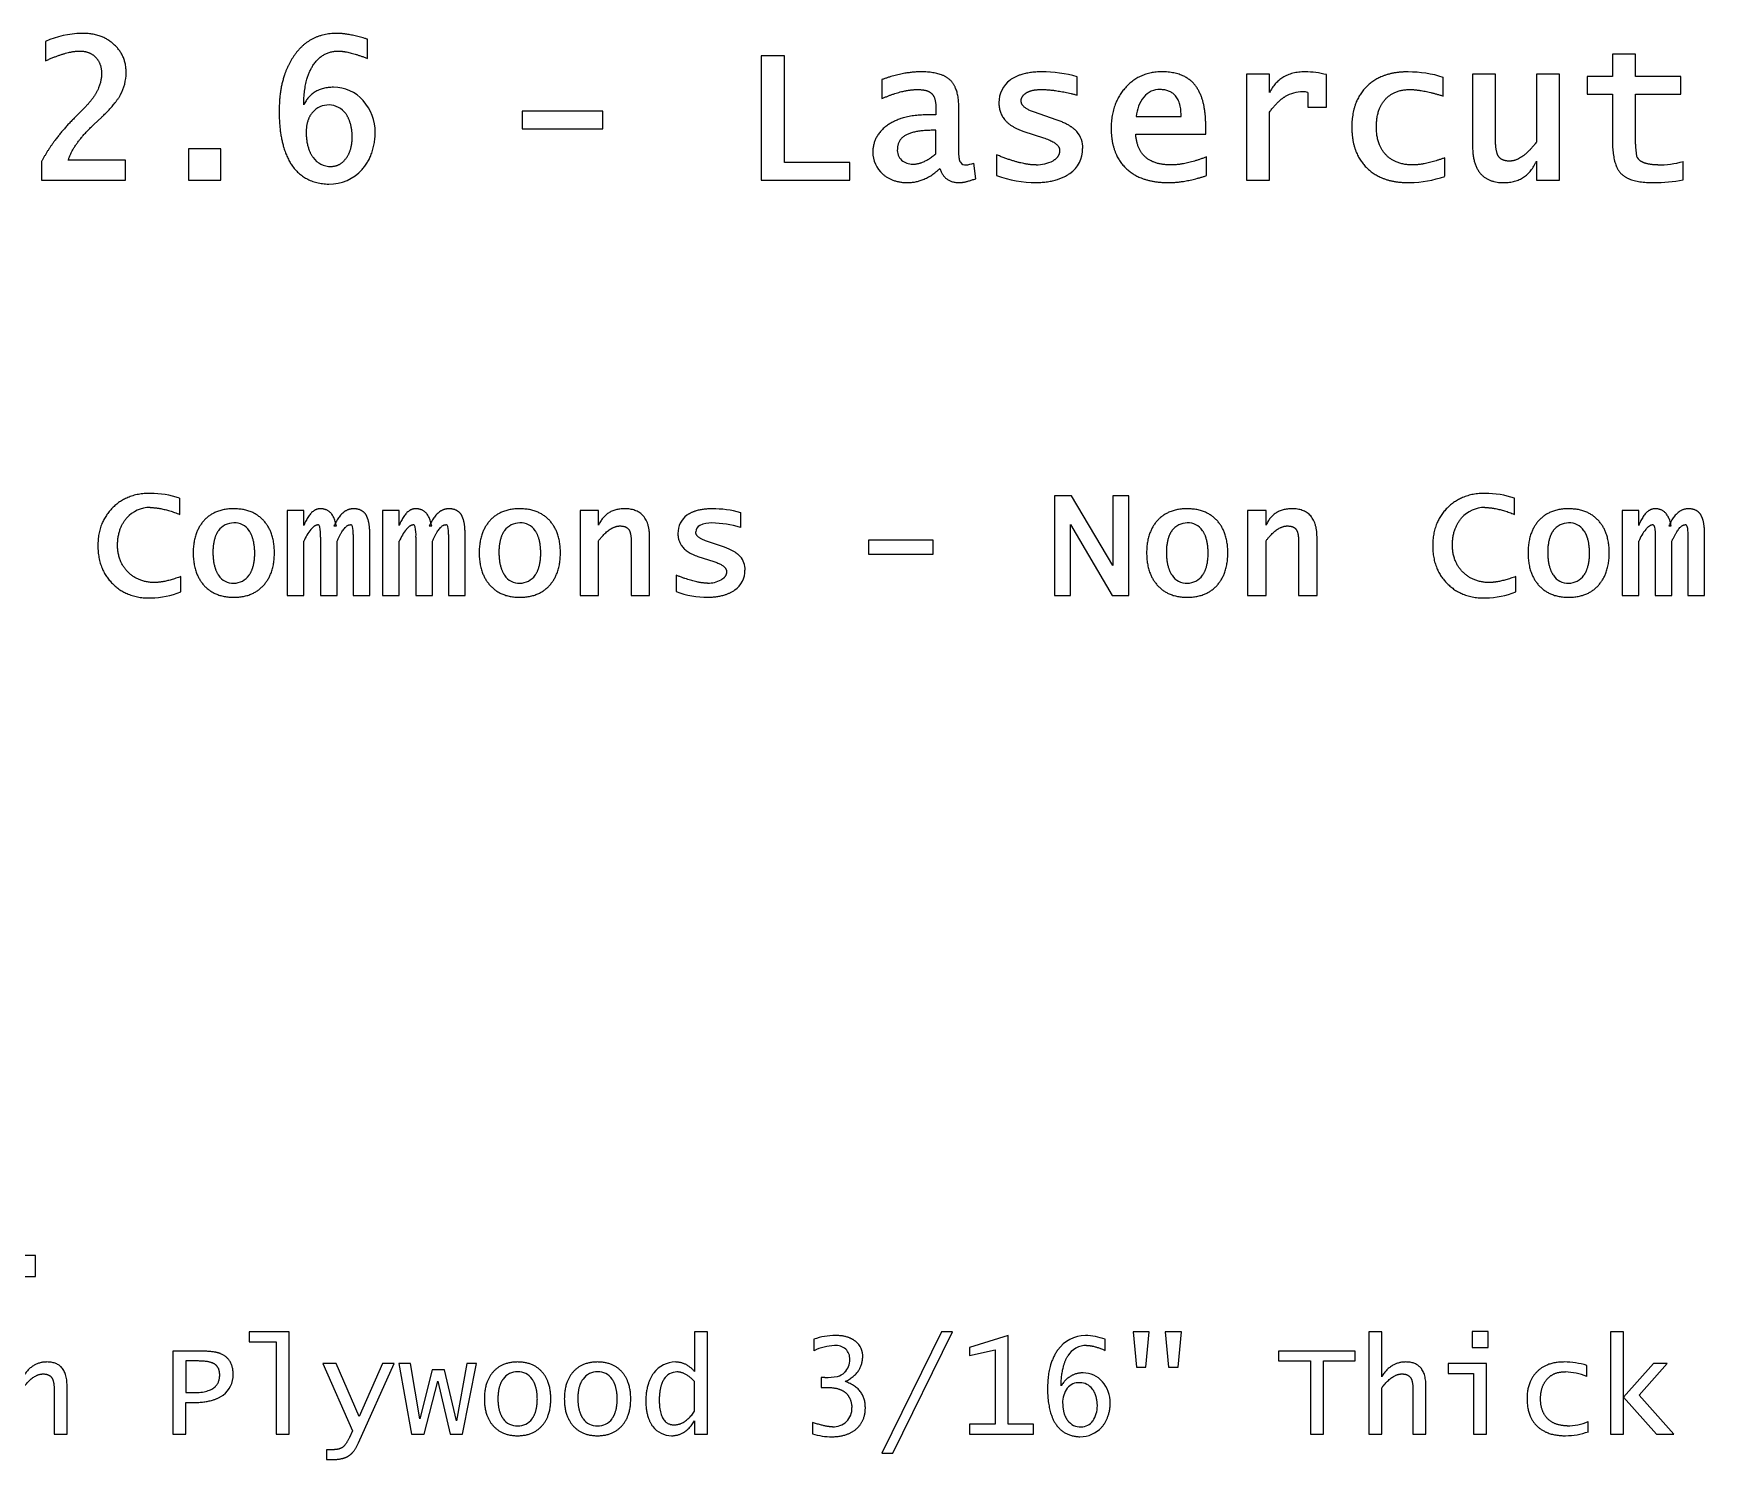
# Model space of a CAD drawing. Extents: x 49 to 1952, y 75 to 1350.
# Drawn here: x 1416.8 to 1618, y 1143.9 to 1315.7 of the extents above; entities that cross this region are included whole.
import ezdxf

# ---------------------------------------------------------------- set-up
doc = ezdxf.new("R2010")
doc.units = 0
doc.header["$MEASUREMENT"] = 0
doc.layers.add('INSTRUCTIONS', color=98, linetype='Continuous')

msp = doc.modelspace()

# ---------------------------------------------------------------- linework, layer by layer
at = {"layer": 'INSTRUCTIONS'}
for p, q in [((1418.2, 1314.72), (1418.2, 1312.38)), ((1457, 1312.68), (1457, 1314.98)), ((1507.19, 1313), (1504.41, 1313)), ((1504.41, 1313), (1504.41, 1298)), ((1507.19, 1300.13), (1507.19, 1313)), ((1609.69, 1313.19), (1606.91, 1313.19)), ((1606.91, 1313.19), (1606.91, 1310.5)), ((1609.69, 1310.5), (1609.69, 1313.19)), ((1518.94, 1310.13), (1518.94, 1307.84)), ((1542.46, 1308.26), (1542.46, 1310.47)), ((1565.61, 1310.78), (1562.83, 1310.78)), ((1562.83, 1310.78), (1562.83, 1298)), ((1565.61, 1308.56), (1565.61, 1310.78)), ((1572.46, 1306.8), (1572.46, 1310.72)), ((1586.54, 1308.14), (1586.54, 1310.4)), ((1592.83, 1310.78), (1590.06, 1310.78)), ((1590.06, 1310.78), (1590.06, 1302.17)), ((1592.83, 1302.79), (1592.83, 1310.78)), ((1600.52, 1310.78), (1597.74, 1310.78)), ((1597.74, 1310.78), (1597.74, 1302.59)), ((1600.52, 1298), (1600.52, 1310.78)), ((1606.91, 1310.5), (1603.85, 1310.5)), ((1603.85, 1310.5), (1603.85, 1308.37)), ((1615.15, 1310.5), (1609.69, 1310.5)), ((1615.15, 1308.37), (1615.15, 1310.5)), ((1570.24, 1308.59), (1570.24, 1306.8)), ((1603.85, 1308.37), (1606.91, 1308.37)), ((1606.91, 1308.37), (1606.91, 1302.7)), ((1609.69, 1302.33), (1609.69, 1308.37)), ((1609.69, 1308.37), (1615.15, 1308.37)), ((1422.95, 1306.78), (1421.95, 1305.77)), ((1485.33, 1306.33), (1475.61, 1306.33)), ((1475.61, 1306.33), (1475.61, 1304.2)), ((1485.33, 1304.2), (1485.33, 1306.33)), ((1525.43, 1306.75), (1525.43, 1305.87)), ((1528.2, 1301.58), (1528.2, 1306.74)), ((1540.02, 1305.25), (1537.19, 1306.23)), ((1565.61, 1298), (1565.61, 1306.21)), ((1570.24, 1306.8), (1572.46, 1306.8)), ((1424.04, 1304.72), (1424.99, 1305.61)), ((1475.61, 1304.2), (1485.33, 1304.2)), ((1525.43, 1305.87), (1524.32, 1305.87)), ((1549.57, 1305.69), (1554.96, 1305.69)), ((1554.96, 1305.69), (1554.96, 1305.82)), ((1557.93, 1303.56), (1557.93, 1304.55)), ((1525.43, 1304.02), (1525.04, 1304.02)), ((1525.43, 1301.2), (1525.43, 1304.02)), ((1536.01, 1303.89), (1538.4, 1303.11)), ((1549.5, 1303.56), (1557.93, 1303.56)), ((1417.74, 1300.25), (1417.74, 1298)), ((1427.83, 1300.41), (1420.96, 1300.41)), ((1427.83, 1298), (1427.83, 1300.41)), ((1439.31, 1301.8), (1435.43, 1301.8)), ((1435.43, 1301.8), (1435.43, 1298)), ((1439.31, 1298), (1439.31, 1301.8)), ((1515.06, 1300.13), (1507.19, 1300.13)), ((1515.06, 1298), (1515.06, 1300.13)), ((1530.24, 1298.19), (1530, 1300.06)), ((1532.74, 1301.07), (1532.74, 1298.57)), ((1558.02, 1298.56), (1558.02, 1300.81)), ((1586.72, 1298.48), (1586.72, 1300.7)), ((1597.74, 1300.32), (1597.74, 1298)), ((1615.43, 1298.05), (1615.43, 1300.26)), ((1417.74, 1298), (1427.83, 1298)), ((1435.43, 1298), (1439.31, 1298)), ((1504.41, 1298), (1515.06, 1298)), ((1562.83, 1298), (1565.61, 1298)), ((1597.74, 1298), (1600.52, 1298)), ((1541.78, 1260), (1539.7, 1260)), ((1539.7, 1260), (1539.7, 1248)), ((1546.74, 1251.62), (1541.78, 1260)), ((1548.67, 1260), (1546.74, 1260)), ((1546.74, 1260), (1546.74, 1251.62)), ((1548.67, 1248), (1548.67, 1260)), ((1434.37, 1257.77), (1434.37, 1259.72)), ((1449.33, 1258.22), (1447.33, 1258.22)), ((1447.33, 1258.22), (1447.33, 1248)), ((1449.33, 1256.44), (1449.33, 1258.22)), ((1460.81, 1258.22), (1458.81, 1258.22)), ((1458.81, 1258.22), (1458.81, 1248)), ((1460.81, 1256.44), (1460.81, 1258.22)), ((1484.81, 1258.22), (1482.59, 1258.22)), ((1482.59, 1258.22), (1482.59, 1248)), ((1484.81, 1256.45), (1484.81, 1258.22)), ((1501.93, 1256.2), (1501.93, 1257.98)), ((1565.19, 1258.22), (1562.96, 1258.22)), ((1562.96, 1258.22), (1562.96, 1248)), ((1565.19, 1256.45), (1565.19, 1258.22)), ((1595.11, 1257.77), (1595.11, 1259.72)), ((1610.07, 1258.22), (1608.07, 1258.22)), ((1608.07, 1258.22), (1608.07, 1248)), ((1610.07, 1256.44), (1610.07, 1258.22)), ((1452.95, 1256.37), (1453.24, 1256.37)), ((1464.43, 1256.37), (1464.72, 1256.37)), ((1541.63, 1248), (1541.63, 1256.53)), ((1541.63, 1256.53), (1546.65, 1248)), ((1613.69, 1256.37), (1613.98, 1256.37)), ((1449.33, 1248), (1449.33, 1254.53)), ((1451.33, 1255.04), (1451.33, 1248)), ((1453.33, 1248), (1453.33, 1254.53)), ((1455.26, 1255.35), (1455.26, 1248)), ((1457.26, 1248), (1457.26, 1255.44)), ((1460.81, 1248), (1460.81, 1254.53)), ((1462.81, 1255.04), (1462.81, 1248)), ((1464.81, 1248), (1464.81, 1254.53)), ((1466.74, 1255.35), (1466.74, 1248)), ((1468.74, 1248), (1468.74, 1255.44)), ((1484.81, 1248), (1484.81, 1254.59)), ((1488.74, 1254.47), (1488.74, 1248)), ((1490.96, 1248), (1490.96, 1254.97)), ((1499.97, 1253.8), (1497.7, 1254.59)), ((1525.11, 1254.67), (1517.33, 1254.67)), ((1517.33, 1254.67), (1517.33, 1252.96)), ((1525.11, 1252.96), (1525.11, 1254.67)), ((1565.19, 1248), (1565.19, 1254.59)), ((1569.11, 1254.47), (1569.11, 1248)), ((1571.33, 1248), (1571.33, 1254.97)), ((1610.07, 1248), (1610.07, 1254.53)), ((1612.07, 1255.04), (1612.07, 1248)), ((1614.07, 1248), (1614.07, 1254.53)), ((1616, 1255.35), (1616, 1248)), ((1618, 1248), (1618, 1255.44)), ((1496.76, 1252.71), (1498.68, 1252.09)), ((1517.33, 1252.96), (1525.11, 1252.96)), ((1434.52, 1248.42), (1434.52, 1250.28)), ((1494.15, 1250.45), (1494.15, 1248.46)), ((1595.26, 1248.42), (1595.26, 1250.28)), ((1447.33, 1248), (1449.33, 1248)), ((1451.33, 1248), (1453.33, 1248)), ((1455.26, 1248), (1457.26, 1248)), ((1458.81, 1248), (1460.81, 1248)), ((1462.81, 1248), (1464.81, 1248)), ((1466.74, 1248), (1468.74, 1248)), ((1482.59, 1248), (1484.81, 1248)), ((1488.74, 1248), (1490.96, 1248)), ((1539.7, 1248), (1541.63, 1248)), ((1546.65, 1248), (1548.67, 1248)), ((1562.96, 1248), (1565.19, 1248)), ((1569.11, 1248), (1571.33, 1248)), ((1608.07, 1248), (1610.07, 1248)), ((1612.07, 1248), (1614.07, 1248)), ((1616, 1248), (1618, 1248)), ((1417.01, 1168.53), (1414.42, 1168.53)), ((1417.01, 1166), (1417.01, 1168.53)), ((1414.42, 1166), (1417.01, 1166)), ((1447.56, 1159.31), (1442.75, 1159.31)), ((1442.75, 1159.31), (1442.75, 1158.12)), ((1447.56, 1147), (1447.56, 1159.31)), ((1497.94, 1159.31), (1496.38, 1159.31)), ((1496.38, 1159.31), (1496.38, 1154.53)), ((1497.94, 1147), (1497.94, 1159.31)), ((1526.12, 1159.31), (1518.94, 1144.69)), ((1520.25, 1144.69), (1527.44, 1159.31)), ((1527.44, 1159.31), (1526.12, 1159.31)), ((1551.12, 1159.31), (1549.19, 1159.31)), ((1549.19, 1159.31), (1549.58, 1155.06)), ((1550.73, 1155.06), (1551.12, 1159.31)), ((1555, 1159.31), (1553.06, 1159.31)), ((1553.06, 1159.31), (1553.45, 1155.06)), ((1554.61, 1155.06), (1555, 1159.31)), ((1579.12, 1159.31), (1577.56, 1159.31)), ((1577.56, 1159.31), (1577.56, 1147)), ((1579.12, 1155.49), (1579.12, 1159.31)), ((1591.94, 1159.38), (1590, 1159.38)), ((1590, 1159.38), (1590, 1157.44)), ((1591.94, 1157.44), (1591.94, 1159.38)), ((1608.25, 1159.31), (1606.69, 1159.31)), ((1606.69, 1159.31), (1606.69, 1147)), ((1608.25, 1151.45), (1608.25, 1159.31)), ((1442.75, 1158.12), (1446, 1158.12)), ((1446, 1158.12), (1446, 1147)), ((1510.75, 1158.42), (1510.75, 1157.05)), ((1534.12, 1158.88), (1529.5, 1157.43)), ((1529.5, 1157.43), (1529.5, 1156.48)), ((1529.5, 1156.48), (1532.56, 1157.17)), ((1532.56, 1157.17), (1532.56, 1148.19)), ((1534.12, 1148.19), (1534.12, 1158.88)), ((1545.81, 1157.09), (1545.81, 1158.43)), ((1590, 1157.44), (1591.94, 1157.44)), ((1436.82, 1157), (1433.56, 1157)), ((1433.56, 1157), (1433.56, 1147)), ((1436.65, 1155.81), (1435.12, 1155.81)), ((1435.12, 1155.81), (1435.12, 1152)), ((1453.2, 1155.5), (1451.62, 1155.5)), ((1451.62, 1155.5), (1455.19, 1147.4)), ((1456, 1149.14), (1453.2, 1155.5)), ((1455.91, 1145.94), (1460.19, 1155.5)), ((1458.8, 1155.5), (1456, 1149.14)), ((1460.19, 1155.5), (1458.8, 1155.5)), ((1462.16, 1155.5), (1460.75, 1155.5)), ((1460.75, 1155.5), (1462.29, 1147)), ((1463.28, 1148.85), (1462.16, 1155.5)), ((1468.95, 1155.5), (1467.71, 1148.62)), ((1468.44, 1147), (1470.12, 1155.5)), ((1470.12, 1155.5), (1468.95, 1155.5)), ((1575.94, 1157), (1566.69, 1157)), ((1566.69, 1157), (1566.69, 1155.81)), ((1566.69, 1155.81), (1570.56, 1155.81)), ((1570.56, 1155.81), (1570.56, 1147)), ((1572.12, 1147), (1572.12, 1155.81)), ((1572.12, 1155.81), (1575.94, 1155.81)), ((1575.94, 1155.81), (1575.94, 1157)), ((1579.12, 1153.91), (1579.12, 1155.49)), ((1591.75, 1155.5), (1587.12, 1155.5)), ((1587.12, 1155.5), (1587.12, 1154.31)), ((1591.75, 1147), (1591.75, 1155.5)), ((1603.81, 1153.96), (1603.81, 1155.27)), ((1611.83, 1155.5), (1608.25, 1151.45)), ((1610.11, 1151.69), (1613.5, 1155.5)), ((1613.5, 1155.5), (1611.83, 1155.5)), ((1464.79, 1154.75), (1463.29, 1148.85)), ((1463.81, 1147), (1465.44, 1153.38)), ((1466.27, 1154.75), (1464.79, 1154.75)), ((1465.44, 1153.38), (1465.46, 1153.38)), ((1465.46, 1153.38), (1466.94, 1147)), ((1467.69, 1148.62), (1466.27, 1154.75)), ((1496.38, 1149.75), (1496.38, 1153.35)), ((1512.07, 1153.81), (1511.62, 1153.81)), ((1511.62, 1153.81), (1511.62, 1152.62)), ((1549.58, 1155.06), (1550.73, 1155.06)), ((1553.45, 1155.06), (1554.61, 1155.06)), ((1587.12, 1154.31), (1590.19, 1154.31)), ((1590.19, 1154.31), (1590.19, 1147)), ((1419.25, 1152.41), (1419.25, 1147)), ((1420.81, 1147), (1420.81, 1152.82)), ((1435.12, 1152), (1436.08, 1152)), ((1511.62, 1152.62), (1512.38, 1152.62)), ((1579.12, 1147), (1579.12, 1152.56)), ((1582.88, 1152.41), (1582.88, 1147)), ((1584.44, 1147), (1584.44, 1152.82)), ((1608.25, 1147), (1608.25, 1151.45)), ((1608.25, 1151.45), (1612.21, 1147)), ((1614.31, 1147), (1610.11, 1151.69)), ((1435.12, 1147), (1435.12, 1150.81)), ((1435.12, 1150.81), (1436.24, 1150.81)), ((1455.19, 1147.4), (1454.81, 1146.6)), ((1463.29, 1148.85), (1463.28, 1148.85)), ((1467.71, 1148.62), (1467.69, 1148.62)), ((1496.38, 1148.59), (1496.38, 1147)), ((1510.56, 1148.42), (1510.56, 1147.04)), ((1532.56, 1148.19), (1529.5, 1148.19)), ((1529.5, 1148.19), (1529.5, 1147)), ((1537.19, 1148.19), (1534.12, 1148.19)), ((1537.19, 1147), (1537.19, 1148.19)), ((1604, 1147.29), (1604, 1148.52)), ((1419.25, 1147), (1420.81, 1147)), ((1433.56, 1147), (1435.12, 1147)), ((1446, 1147), (1447.56, 1147)), ((1452.69, 1145.12), (1452.06, 1145.12)), ((1452.06, 1145.12), (1452.06, 1143.94)), ((1462.29, 1147), (1463.81, 1147)), ((1466.94, 1147), (1468.44, 1147)), ((1496.38, 1147), (1497.94, 1147)), ((1529.5, 1147), (1537.19, 1147)), ((1570.56, 1147), (1572.12, 1147)), ((1577.56, 1147), (1579.12, 1147)), ((1582.88, 1147), (1584.44, 1147)), ((1590.19, 1147), (1591.75, 1147)), ((1606.69, 1147), (1608.25, 1147)), ((1612.21, 1147), (1614.31, 1147)), ((1452.06, 1143.94), (1452.72, 1143.94)), ((1518.94, 1144.69), (1520.25, 1144.69))]:
    msp.add_line(p, q, dxfattribs=at)
for centre, radius, start, end in [((1422.76, 1304.48), 11.21, 91.0511, 113.9904), ((1422.52, 1310.94), 5.4, 330.941, 0), ((1538.15, 1294.89), 16.17, 74.5263, 90), ((1569.9, 1301.21), 9.85, 74.8996, 90), ((1582.31, 1297.08), 13.97, 72.4016, 90), ((1452.9, 1304.4), 4.8, 41.7554, 90), ((1536.44, 1307.35), 3.42, 127.2726, 180), ((1552.36, 1306.51), 2.42, 87.6638, 141.1136), ((1569.68, 1304.13), 4.52, 90.8815, 118.9594), ((1569.65, 1305.87), 2.78, 77.8278, 90.8815), ((1452.28, 1304.56), 2.51, 88.192, 140.131), ((1452.26, 1304.42), 2.66, 37.4849, 87.8624), ((1451.97, 1303.71), 5.95, 0.3585, 40.8172), ((1553.71, 1305.42), 4.15, 141.1136, 176.3547), ((1540.28, 1301.97), 2.84, 356.9759, 41.9359), ((1618.14, 1302.33), 8.45, 180, 189.6099), ((1452.54, 1302.27), 2.61, 215.9923, 271.2606), ((1521.33, 1301.38), 3.49, 179.4896, 228.5543), ((1522.39, 1301.61), 1.6, 174.04, 227.5509), ((1522.64, 1302.02), 2.08, 230.0488, 270), ((1528.97, 1300.52), 0.669, 210.6224, 277.4546), ((1528.67, 1303.85), 4.02, 275.497, 289.281), ((1537.49, 1304.32), 4.47, 270, 297.3292), ((1539.61, 1301.72), 3.5, 304.2377, 1.5845), ((1610.87, 1301.27), 1.12, 198.343, 236.9446), ((1612.36, 1311.51), 11.66, 270, 285.2283), ((1452.4, 1302.84), 5.3, 269.1104, 318.0988), ((1537.54, 1311.67), 13.95, 249.8678, 270), ((1582.34, 1310.84), 13.12, 270.6724, 289.5268), ((1611.72, 1318.46), 20.74, 270.4896, 280.2891), ((1430.84, 1249.21), 11.08, 71.4414, 90), ((1591.58, 1249.21), 11.08, 71.4414, 90), ((1430.8, 1254.84), 3.76, 90, 138.304), ((1498.48, 1245.51), 12.93, 74.5263, 90), ((1591.54, 1254.84), 3.76, 90, 138.304), ((1440.86, 1254.5), 2.24, 89.3276, 144.2611), ((1440.96, 1254.59), 2.15, 34.3902, 91.8634), ((1454, 1252.69), 5.02, 139.5665, 158.5198), ((1450.94, 1256.2), 0.315, 11.349, 86.2465), ((1446.43, 1255.3), 4.91, 356.984, 11.349), ((1454.92, 1256.26), 0.263, 13.1146, 88.8273), ((1451.91, 1255.55), 3.36, 356.5896, 13.1146), ((1465.49, 1252.69), 5.02, 139.5665, 158.5198), ((1462.42, 1256.2), 0.315, 11.349, 86.2465), ((1457.92, 1255.3), 4.91, 356.984, 11.349), ((1466.4, 1256.26), 0.263, 13.1146, 88.8273), ((1463.39, 1255.55), 3.36, 356.5896, 13.1146), ((1475.31, 1254.5), 2.24, 89.3276, 144.2611), ((1475.4, 1254.59), 2.15, 34.3902, 91.8634), ((1497.11, 1255.48), 2.74, 127.2726, 180), ((1497.46, 1255.59), 0.947, 117.5041, 176.6889), ((1498.37, 1253.67), 3.07, 88.391, 115.9441), ((1498.06, 1242.69), 14.05, 74.0449, 88.391), ((1555.68, 1254.5), 2.24, 89.3276, 144.2611), ((1555.77, 1254.59), 2.15, 34.3902, 91.8634), ((1601.6, 1254.5), 2.24, 89.3276, 144.2611), ((1601.7, 1254.59), 2.15, 34.3902, 91.8634), ((1614.74, 1252.69), 5.02, 139.5665, 158.5198), ((1611.68, 1256.2), 0.315, 11.349, 86.2465), ((1607.18, 1255.3), 4.91, 356.984, 11.349), ((1615.66, 1256.26), 0.263, 13.1146, 88.8273), ((1612.65, 1255.55), 3.36, 356.5896, 13.1146), ((1500.18, 1251.18), 2.27, 356.9759, 41.9359), ((1440.83, 1251.63), 2.15, 213.9957, 271.4824), ((1440.87, 1251.76), 2.28, 270.4156, 324.2645), ((1475.28, 1251.63), 2.15, 213.9957, 271.4824), ((1475.32, 1251.76), 2.28, 270.4156, 324.2645), ((1497.94, 1253.05), 3.57, 270, 297.3292), ((1499.64, 1250.98), 2.8, 304.2377, 1.5845), ((1555.65, 1251.63), 2.15, 213.9957, 271.4824), ((1555.69, 1251.76), 2.28, 270.4156, 324.2645), ((1601.57, 1251.63), 2.15, 213.9957, 271.4824), ((1601.61, 1251.76), 2.28, 270.4156, 324.2645), ((1430.67, 1258.35), 10.65, 271.3125, 291.1942), ((1497.99, 1258.94), 11.16, 249.8678, 270), ((1591.41, 1258.35), 10.65, 271.3125, 291.1942), ((1513.35, 1151.23), 7.65, 90.1057, 109.8435), ((1513.6, 1151.07), 6.62, 93.1039, 115.4444), ((1513.34, 1155.81), 1.88, 49.1101, 93.1039), ((1513.45, 1156.07), 1.62, 357.0576, 45.9558), ((1514.3, 1156.36), 2.33, 357.1525, 51.3559), ((1543.49, 1154.71), 4.16, 90.7498, 144.1534), ((1543.59, 1155.01), 2.68, 90, 148.2943), ((1543.28, 1151.56), 7.32, 69.7823, 88.7792), ((1494.1, 1152.41), 3.28, 90.6969, 142.9449), ((1512.97, 1155.93), 2.09, 314.7116, 1.4982), ((1601.1, 1146.67), 9.02, 72.5108, 90), ((1437.71, 1154.17), 3.11, 307.48, 0), ((1475.01, 1152.4), 2.1, 88.6177, 143.8182), ((1475.14, 1152.46), 2.04, 35.3177, 92.2465), ((1484.64, 1152.4), 2.1, 88.6177, 143.8182), ((1484.77, 1152.46), 2.04, 35.3177, 92.2465), ((1494.29, 1152.6), 1.9, 90.9971, 147.8026), ((1512.07, 1162.81), 8.99, 270, 279.6197), ((1513.05, 1155.85), 1.98, 285.4638, 314.7116), ((1542.64, 1151.44), 1.76, 85.6692, 141.8298), ((1542.81, 1151.37), 1.82, 35.5819, 91.2292), ((1543.16, 1151.28), 3.09, 41.3173, 90), ((1542.49, 1150.75), 3.94, 0.0534, 40.6759), ((1600.93, 1146.59), 7.91, 68.6114, 87.7601), ((1543.77, 1150.75), 3.08, 144.7439, 180), ((1513.19, 1150.04), 2.13, 314.0857, 4.1694), ((1541.46, 1150.43), 3.42, 327.3096, 0), ((1474.98, 1150.04), 2.04, 215.3177, 272.2465), ((1475.11, 1150.1), 2.1, 268.6177, 323.8182), ((1484.61, 1150.04), 2.04, 215.3177, 272.2465), ((1484.74, 1150.1), 2.1, 268.6177, 323.8182), ((1493.6, 1149.67), 2.86, 217.4837, 270), ((1512.98, 1150.42), 2.55, 270, 311.5685), ((1542.87, 1149.84), 1.97, 217.1753, 271.9764), ((1542.83, 1150.15), 3.46, 269.1131, 318.091), ((1542.96, 1149.56), 1.68, 269.2459, 324.7458), ((1601.23, 1155.04), 8.23, 270.2488, 289.6949), ((1601.46, 1154.41), 6.41, 270, 293.3233), ((1512.94, 1154.87), 8.19, 253.1017, 270)]:
    msp.add_arc(centre, radius, start, end, dxfattribs=at)
for points in [[(1426.45, 1314.36), (1424.98, 1315.73), (1422.56, 1315.69)], [(1427.93, 1310.94), (1427.93, 1313.04), (1426.45, 1314.36)], [(1453.27, 1315.69), (1450.08, 1315.69), (1448.22, 1313.11)], [(1457, 1314.98), (1454.72, 1315.69), (1453.27, 1315.69)], [(1418.2, 1312.38), (1420.78, 1313.56), (1422.32, 1313.56)], [(1422.32, 1313.56), (1423.53, 1313.56), (1424.25, 1312.82)], [(1424.25, 1312.82), (1424.96, 1312.09), (1424.96, 1310.85)], [(1448.22, 1313.11), (1446.35, 1310.53), (1446.35, 1306.32)], [(1450.42, 1311.82), (1451.52, 1313.56), (1453.5, 1313.56)], [(1453.5, 1313.56), (1454.64, 1313.56), (1457, 1312.68)], [(1424.96, 1310.85), (1424.96, 1308.79), (1422.95, 1306.78)], [(1449.31, 1307.09), (1449.31, 1310.08), (1450.42, 1311.82)], [(1523.66, 1311.06), (1521.52, 1311.06), (1518.94, 1310.13)], [(1527.17, 1310.06), (1526.13, 1311.06), (1523.66, 1311.06)], [(1538.15, 1311.06), (1535.73, 1311.03), (1534.37, 1310.08)], [(1552.65, 1311.06), (1549.96, 1311.06), (1548.25, 1309.14)], [(1556.65, 1309.44), (1555.38, 1311.06), (1552.65, 1311.06)], [(1569.9, 1311.06), (1566.85, 1311.06), (1565.61, 1308.56)], [(1582.31, 1311.06), (1579.1, 1311.06), (1577.31, 1309.29)], [(1424.99, 1305.61), (1426.56, 1307.09), (1427.25, 1308.31)], [(1452.9, 1309.2), (1450.36, 1309.2), (1449.31, 1307.09)], [(1518.94, 1307.84), (1521.36, 1308.93), (1523.22, 1308.93)], [(1523.22, 1308.93), (1524.44, 1308.93), (1524.93, 1308.44)], [(1524.93, 1308.44), (1525.43, 1307.96), (1525.43, 1306.75)], [(1528.2, 1306.74), (1528.2, 1309.06), (1527.17, 1310.06)], [(1535.7, 1307.56), (1535.7, 1308.15), (1536.34, 1308.54)], [(1536.34, 1308.54), (1536.97, 1308.93), (1538.13, 1308.93)], [(1538.13, 1308.93), (1539.91, 1308.93), (1542.46, 1308.26)], [(1548.25, 1309.14), (1546.54, 1307.22), (1546.54, 1304.3)], [(1554.96, 1305.82), (1554.96, 1308.86), (1552.46, 1308.93)], [(1557.93, 1304.55), (1557.93, 1307.83), (1556.65, 1309.44)], [(1565.61, 1306.21), (1566.57, 1307.53), (1567.49, 1308.08)], [(1577.31, 1309.29), (1575.52, 1307.52), (1575.52, 1304.44)], [(1579.55, 1307.74), (1580.63, 1308.93), (1582.53, 1308.93)], [(1582.53, 1308.93), (1584.01, 1308.93), (1586.54, 1308.14)], [(1446.35, 1306.32), (1446.35, 1302.09), (1447.88, 1299.81)], [(1450.35, 1306.17), (1449.6, 1305.27), (1449.6, 1303.73)], [(1533.02, 1307.35), (1533.02, 1304.87), (1536.01, 1303.89)], [(1537.19, 1306.23), (1535.7, 1306.75), (1535.7, 1307.56)], [(1578.48, 1304.44), (1578.48, 1306.55), (1579.55, 1307.74)], [(1421.95, 1305.77), (1419.15, 1302.99), (1417.74, 1300.25)], [(1420.96, 1300.41), (1421.48, 1302.31), (1424.04, 1304.72)], [(1455.15, 1303.27), (1455.11, 1304.97), (1454.37, 1306.03)], [(1519.62, 1304.64), (1517.88, 1303.41), (1517.83, 1301.42)], [(1524.32, 1305.87), (1521.41, 1305.87), (1519.62, 1304.64)], [(1542.39, 1303.87), (1541.67, 1304.68), (1540.02, 1305.25)], [(1546.54, 1304.3), (1546.54, 1301.14), (1548.34, 1299.43)], [(1575.52, 1304.44), (1575.52, 1301.23), (1577.34, 1299.48)], [(1579.64, 1301.05), (1578.48, 1302.25), (1578.48, 1304.44)], [(1449.6, 1303.73), (1449.63, 1301.84), (1450.43, 1300.74)], [(1454.41, 1300.65), (1455.15, 1301.63), (1455.15, 1303.27)], [(1456.35, 1299.3), (1457.87, 1301.06), (1457.93, 1303.75)], [(1525.04, 1304.02), (1520.8, 1304.02), (1520.8, 1301.77)], [(1538.4, 1303.11), (1540.33, 1302.49), (1540.33, 1301.62)], [(1553.76, 1299.85), (1549.74, 1299.85), (1549.5, 1303.56)], [(1590.06, 1302.17), (1590.06, 1297.72), (1593.82, 1297.72)], [(1593.22, 1300.84), (1592.83, 1301.37), (1592.83, 1302.79)], [(1597.74, 1302.59), (1596.02, 1300.31), (1594.5, 1300.31)], [(1606.91, 1302.7), (1606.91, 1299.84), (1607.97, 1298.78)], [(1452.59, 1299.67), (1453.68, 1299.67), (1454.41, 1300.65)], [(1522.64, 1299.94), (1523.96, 1299.94), (1525.43, 1301.2)], [(1528.39, 1300.17), (1528.2, 1300.5), (1528.2, 1301.58)], [(1537.49, 1299.85), (1535.67, 1299.85), (1532.74, 1301.07)], [(1540.33, 1301.62), (1540.35, 1300.82), (1539.54, 1300.35)], [(1558.02, 1300.81), (1555.51, 1299.85), (1553.76, 1299.85)], [(1582.81, 1299.85), (1580.8, 1299.85), (1579.64, 1301.05)], [(1586.72, 1300.7), (1584.36, 1299.85), (1582.81, 1299.85)], [(1594.5, 1300.31), (1593.6, 1300.31), (1593.22, 1300.84)], [(1593.82, 1297.72), (1596.64, 1297.72), (1597.74, 1300.32)], [(1612.36, 1299.85), (1610.99, 1299.86), (1610.26, 1300.33)], [(1447.88, 1299.81), (1449.4, 1297.62), (1452.32, 1297.54)], [(1519.01, 1298.77), (1520.2, 1297.72), (1522, 1297.72)], [(1522, 1297.72), (1524.13, 1297.72), (1525.92, 1299.43)], [(1525.92, 1299.43), (1526.43, 1297.72), (1528.27, 1297.72)], [(1528.27, 1297.72), (1528.89, 1297.72), (1530.24, 1298.19)], [(1537.54, 1297.72), (1540.02, 1297.77), (1541.58, 1298.83)], [(1548.34, 1299.43), (1550.13, 1297.72), (1553.45, 1297.72)], [(1553.45, 1297.72), (1555.44, 1297.72), (1558.02, 1298.56)], [(1577.34, 1299.48), (1579.16, 1297.68), (1582.49, 1297.72)], [(1607.97, 1298.78), (1609.04, 1297.7), (1611.9, 1297.72)], [(1430.84, 1260.3), (1428, 1260.3), (1426.26, 1258.53)], [(1591.58, 1260.3), (1588.74, 1260.3), (1587, 1258.53)], [(1426.26, 1258.53), (1424.52, 1256.77), (1424.52, 1253.98)], [(1430.8, 1258.59), (1432.3, 1258.59), (1434.37, 1257.77)], [(1440.89, 1258.44), (1438.6, 1258.44), (1437.3, 1257.02)], [(1444.48, 1257.01), (1443.18, 1258.44), (1440.89, 1258.44)], [(1451.32, 1258.44), (1450.12, 1258.44), (1449.33, 1256.44)], [(1453.24, 1256.37), (1452.86, 1258.44), (1451.32, 1258.44)], [(1455.3, 1258.44), (1453.88, 1258.44), (1452.95, 1256.37)], [(1456.81, 1257.7), (1456.36, 1258.44), (1455.3, 1258.44)], [(1462.8, 1258.44), (1461.6, 1258.44), (1460.81, 1256.44)], [(1464.72, 1256.37), (1464.34, 1258.44), (1462.8, 1258.44)], [(1466.78, 1258.44), (1465.36, 1258.44), (1464.43, 1256.37)], [(1468.29, 1257.7), (1467.84, 1258.44), (1466.78, 1258.44)], [(1475.33, 1258.44), (1473.04, 1258.44), (1471.74, 1257.02)], [(1478.93, 1257.01), (1477.63, 1258.44), (1475.33, 1258.44)], [(1487.94, 1258.44), (1485.68, 1258.44), (1484.81, 1256.45)], [(1490.96, 1254.97), (1490.96, 1258.44), (1487.94, 1258.44)], [(1498.48, 1258.44), (1496.54, 1258.43), (1495.45, 1257.66)], [(1555.7, 1258.44), (1553.41, 1258.44), (1552.11, 1257.02)], [(1559.3, 1257.01), (1558, 1258.44), (1555.7, 1258.44)], [(1568.31, 1258.44), (1566.05, 1258.44), (1565.19, 1256.45)], [(1571.33, 1254.97), (1571.33, 1258.44), (1568.31, 1258.44)], [(1587, 1258.53), (1585.26, 1256.77), (1585.26, 1253.98)], [(1591.54, 1258.59), (1593.04, 1258.59), (1595.11, 1257.77)], [(1601.63, 1258.44), (1599.34, 1258.44), (1598.04, 1257.02)], [(1605.22, 1257.01), (1603.92, 1258.44), (1601.63, 1258.44)], [(1612.06, 1258.44), (1610.86, 1258.44), (1610.07, 1256.44)], [(1613.98, 1256.37), (1613.6, 1258.44), (1612.06, 1258.44)], [(1616.04, 1258.44), (1614.62, 1258.44), (1613.69, 1256.37)], [(1617.55, 1257.7), (1617.1, 1258.44), (1616.04, 1258.44)], [(1426.89, 1254.11), (1426.91, 1256.06), (1427.99, 1257.34)], [(1437.3, 1257.02), (1436, 1255.59), (1436, 1253.15)], [(1439.04, 1255.81), (1438.37, 1254.88), (1438.37, 1253.15)], [(1443.41, 1253.15), (1443.38, 1254.86), (1442.73, 1255.81)], [(1445.78, 1253.15), (1445.78, 1255.58), (1444.48, 1257.01)], [(1450.18, 1255.95), (1450.67, 1256.52), (1450.96, 1256.52)], [(1453.33, 1254.53), (1454.23, 1256.55), (1454.93, 1256.52)], [(1457.26, 1255.44), (1457.26, 1256.96), (1456.81, 1257.7)], [(1461.66, 1255.95), (1462.15, 1256.52), (1462.44, 1256.52)], [(1464.81, 1254.53), (1465.71, 1256.55), (1466.41, 1256.52)], [(1468.74, 1255.44), (1468.74, 1256.96), (1468.29, 1257.7)], [(1471.74, 1257.02), (1470.44, 1255.59), (1470.44, 1253.15)], [(1473.49, 1255.81), (1472.81, 1254.88), (1472.81, 1253.15)], [(1477.85, 1253.15), (1477.83, 1254.86), (1477.18, 1255.81)], [(1480.22, 1253.15), (1480.22, 1255.58), (1478.93, 1257.01)], [(1484.81, 1254.59), (1486.17, 1256.37), (1487.4, 1256.37)], [(1487.4, 1256.37), (1488.13, 1256.37), (1488.44, 1255.96)], [(1488.44, 1255.96), (1488.74, 1255.54), (1488.74, 1254.47)], [(1552.11, 1257.02), (1550.81, 1255.59), (1550.81, 1253.15)], [(1553.86, 1255.81), (1553.19, 1254.88), (1553.19, 1253.15)], [(1558.22, 1253.15), (1558.2, 1254.86), (1557.55, 1255.81)], [(1560.59, 1253.15), (1560.59, 1255.58), (1559.3, 1257.01)], [(1565.19, 1254.59), (1566.54, 1256.37), (1567.77, 1256.37)], [(1567.77, 1256.37), (1568.5, 1256.37), (1568.81, 1255.96)], [(1568.81, 1255.96), (1569.11, 1255.54), (1569.11, 1254.47)], [(1587.63, 1254.11), (1587.65, 1256.06), (1588.73, 1257.34)], [(1598.04, 1257.02), (1596.74, 1255.59), (1596.74, 1253.15)], [(1599.78, 1255.81), (1599.11, 1254.88), (1599.11, 1253.15)], [(1604.15, 1253.15), (1604.13, 1254.86), (1603.48, 1255.81)], [(1606.52, 1253.15), (1606.52, 1255.58), (1605.22, 1257.01)], [(1610.92, 1255.95), (1611.41, 1256.52), (1611.7, 1256.52)], [(1614.07, 1254.53), (1614.97, 1256.55), (1615.67, 1256.52)], [(1618, 1255.44), (1618, 1256.96), (1617.55, 1257.7)], [(1424.52, 1253.98), (1424.52, 1251.17), (1426.28, 1249.43)], [(1428.15, 1250.82), (1426.89, 1252.08), (1426.89, 1254.11)], [(1494.37, 1255.48), (1494.37, 1253.5), (1496.76, 1252.71)], [(1497.7, 1254.59), (1496.5, 1255), (1496.52, 1255.65)], [(1501.87, 1252.69), (1501.29, 1253.34), (1499.97, 1253.8)], [(1585.26, 1253.98), (1585.26, 1251.17), (1587.02, 1249.43)], [(1588.89, 1250.82), (1587.63, 1252.08), (1587.63, 1254.11)], [(1436, 1253.15), (1436, 1250.66), (1437.3, 1249.22)], [(1438.37, 1253.15), (1438.4, 1251.39), (1439.05, 1250.43)], [(1442.72, 1250.43), (1443.41, 1251.38), (1443.41, 1253.15)], [(1444.47, 1249.22), (1445.78, 1250.66), (1445.78, 1253.15)], [(1470.44, 1253.15), (1470.44, 1250.66), (1471.75, 1249.22)], [(1472.81, 1253.15), (1472.84, 1251.39), (1473.5, 1250.43)], [(1477.17, 1250.43), (1477.85, 1251.38), (1477.85, 1253.15)], [(1478.92, 1249.22), (1480.22, 1250.66), (1480.22, 1253.15)], [(1498.68, 1252.09), (1500.22, 1251.59), (1500.22, 1250.89)], [(1550.81, 1253.15), (1550.81, 1250.66), (1552.12, 1249.22)], [(1553.19, 1253.15), (1553.21, 1251.39), (1553.87, 1250.43)], [(1557.54, 1250.43), (1558.22, 1251.38), (1558.22, 1253.15)], [(1559.29, 1249.22), (1560.59, 1250.66), (1560.59, 1253.15)], [(1596.74, 1253.15), (1596.74, 1250.66), (1598.05, 1249.22)], [(1599.11, 1253.15), (1599.14, 1251.39), (1599.79, 1250.43)], [(1603.47, 1250.43), (1604.15, 1251.38), (1604.15, 1253.15)], [(1605.21, 1249.22), (1606.52, 1250.66), (1606.52, 1253.15)], [(1431.36, 1249.56), (1429.4, 1249.56), (1428.15, 1250.82)], [(1434.52, 1250.28), (1432.55, 1249.56), (1431.36, 1249.56)], [(1497.94, 1249.48), (1496.49, 1249.48), (1494.15, 1250.45)], [(1500.22, 1250.89), (1500.24, 1250.25), (1499.58, 1249.88)], [(1592.1, 1249.56), (1590.14, 1249.56), (1588.89, 1250.82)], [(1595.26, 1250.28), (1593.29, 1249.56), (1592.1, 1249.56)], [(1426.28, 1249.43), (1428.04, 1247.64), (1430.91, 1247.7)], [(1437.3, 1249.22), (1438.61, 1247.78), (1440.89, 1247.78)], [(1440.89, 1247.78), (1443.16, 1247.78), (1444.47, 1249.22)], [(1471.75, 1249.22), (1473.05, 1247.78), (1475.33, 1247.78)], [(1475.33, 1247.78), (1477.61, 1247.78), (1478.92, 1249.22)], [(1497.99, 1247.78), (1499.97, 1247.81), (1501.22, 1248.66)], [(1552.12, 1249.22), (1553.42, 1247.78), (1555.7, 1247.78)], [(1555.7, 1247.78), (1557.98, 1247.78), (1559.29, 1249.22)], [(1587.02, 1249.43), (1588.78, 1247.64), (1591.65, 1247.7)], [(1598.05, 1249.22), (1599.35, 1247.78), (1601.63, 1247.78)], [(1601.63, 1247.78), (1603.91, 1247.78), (1605.21, 1249.22)], [(1515.75, 1158.18), (1514.88, 1158.88), (1513.33, 1158.88)], [(1540.12, 1157.15), (1538.88, 1155.43), (1538.88, 1152.55)], [(1543.59, 1157.69), (1544.42, 1157.69), (1545.81, 1157.09)], [(1418.39, 1155.69), (1416.56, 1155.69), (1415.5, 1153.91)], [(1420.81, 1152.82), (1420.81, 1155.69), (1418.39, 1155.69)], [(1438.6, 1155.42), (1438.01, 1155.81), (1436.65, 1155.81)], [(1439.3, 1156.69), (1438.56, 1157), (1436.82, 1157)], [(1439.19, 1154.13), (1439.19, 1155.04), (1438.6, 1155.42)], [(1440.81, 1154.17), (1440.82, 1156.05), (1439.3, 1156.69)], [(1475.06, 1155.69), (1473.2, 1155.69), (1472.13, 1154.5)], [(1478, 1154.5), (1476.93, 1155.69), (1475.06, 1155.69)], [(1484.69, 1155.69), (1482.83, 1155.69), (1481.76, 1154.5)], [(1487.62, 1154.5), (1486.55, 1155.69), (1484.69, 1155.69)], [(1496.38, 1154.53), (1495.42, 1155.66), (1494.06, 1155.69)], [(1514.51, 1153.34), (1516.53, 1154.31), (1516.62, 1156.24)], [(1540.5, 1152.81), (1540.55, 1155.11), (1541.31, 1156.42)], [(1582.02, 1155.69), (1580.19, 1155.69), (1579.12, 1153.91)], [(1584.44, 1152.82), (1584.44, 1155.69), (1582.02, 1155.69)], [(1601.1, 1155.69), (1598.99, 1155.69), (1597.81, 1154.51)], [(1415.5, 1152.56), (1416.76, 1154.25), (1417.91, 1154.25)], [(1417.91, 1154.25), (1418.64, 1154.25), (1418.94, 1153.83)], [(1418.94, 1153.83), (1419.25, 1153.41), (1419.25, 1152.41)], [(1436.08, 1152), (1439.19, 1152), (1439.19, 1154.13)], [(1472.13, 1154.5), (1471.06, 1153.32), (1471.06, 1151.25)], [(1473.32, 1153.64), (1472.69, 1152.78), (1472.69, 1151.25)], [(1477.44, 1151.25), (1477.42, 1152.77), (1476.81, 1153.64)], [(1479.06, 1151.25), (1479.06, 1153.32), (1478, 1154.5)], [(1481.76, 1154.5), (1480.69, 1153.32), (1480.69, 1151.25)], [(1482.94, 1153.64), (1482.31, 1152.78), (1482.31, 1151.25)], [(1487.06, 1151.25), (1487.05, 1152.77), (1486.43, 1153.64)], [(1488.69, 1151.25), (1488.69, 1153.32), (1487.62, 1154.5)], [(1491.48, 1154.39), (1490.5, 1153.08), (1490.5, 1150.97)], [(1492.68, 1153.61), (1492.12, 1152.72), (1492.12, 1151.11)], [(1496.38, 1153.35), (1495.29, 1154.47), (1494.26, 1154.5)], [(1516.94, 1150.21), (1516.94, 1152.5), (1514.51, 1153.34)], [(1543.16, 1154.38), (1541.53, 1154.38), (1540.5, 1152.81)], [(1579.12, 1152.56), (1580.39, 1154.25), (1581.54, 1154.25)], [(1581.54, 1154.25), (1582.26, 1154.25), (1582.57, 1153.83)], [(1582.57, 1153.83), (1582.88, 1153.41), (1582.88, 1152.41)], [(1597.81, 1154.51), (1596.62, 1153.34), (1596.62, 1151.25)], [(1598.25, 1151.25), (1598.25, 1152.76), (1599.05, 1153.63)], [(1599.05, 1153.63), (1599.84, 1154.55), (1601.24, 1154.5)], [(1436.24, 1150.81), (1438.37, 1150.83), (1439.6, 1151.71)], [(1471.06, 1151.25), (1471.06, 1149.18), (1472.13, 1148)], [(1472.69, 1151.25), (1472.7, 1149.73), (1473.32, 1148.86)], [(1476.81, 1148.86), (1477.44, 1149.72), (1477.44, 1151.25)], [(1478, 1148), (1479.06, 1149.18), (1479.06, 1151.25)], [(1480.69, 1151.25), (1480.69, 1149.18), (1481.75, 1148)], [(1482.31, 1151.25), (1482.33, 1149.73), (1482.94, 1148.86)], [(1486.43, 1148.86), (1487.06, 1149.72), (1487.06, 1151.25)], [(1487.62, 1148), (1488.69, 1149.18), (1488.69, 1151.25)], [(1492.12, 1151.11), (1492.12, 1148.12), (1493.92, 1148.12)], [(1512.38, 1152.62), (1513.79, 1152.62), (1514.55, 1152)], [(1514.55, 1152), (1515.26, 1151.36), (1515.31, 1150.2)], [(1538.88, 1152.55), (1538.88, 1149.7), (1539.88, 1148.19)], [(1544.88, 1150.43), (1544.85, 1151.65), (1544.29, 1152.43)], [(1596.62, 1151.25), (1596.62, 1149.13), (1597.83, 1147.97)], [(1599.1, 1148.86), (1598.25, 1149.73), (1598.25, 1151.25)], [(1490.5, 1150.97), (1490.52, 1149.06), (1491.33, 1147.93)], [(1493.92, 1148.12), (1495.22, 1148.12), (1496.38, 1149.75)], [(1515.86, 1147.64), (1516.94, 1148.59), (1516.94, 1150.21)], [(1540.7, 1150.75), (1540.71, 1149.44), (1541.3, 1148.65)], [(1545.41, 1147.84), (1546.39, 1148.99), (1546.44, 1150.76)], [(1472.13, 1148), (1473.2, 1146.81), (1475.06, 1146.81)], [(1475.06, 1146.81), (1476.93, 1146.81), (1478, 1148)], [(1481.75, 1148), (1482.82, 1146.81), (1484.69, 1146.81)], [(1484.69, 1146.81), (1486.55, 1146.81), (1487.62, 1148)], [(1493.6, 1146.81), (1495.25, 1146.81), (1496.38, 1148.59)], [(1512.98, 1147.88), (1512.14, 1147.88), (1510.56, 1148.42)], [(1512.94, 1146.69), (1514.78, 1146.69), (1515.86, 1147.64)], [(1539.88, 1148.19), (1540.88, 1146.74), (1542.78, 1146.69)], [(1597.83, 1147.97), (1599.03, 1146.8), (1601.26, 1146.81)], [(1601.46, 1148), (1599.96, 1148), (1599.1, 1148.86)], [(1453.97, 1145.4), (1453.57, 1145.12), (1452.69, 1145.12)], [(1454.81, 1146.6), (1454.37, 1145.68), (1453.97, 1145.4)], [(1454.71, 1144.38), (1455.41, 1144.82), (1455.91, 1145.94)], [(1452.72, 1143.94), (1454.01, 1143.94), (1454.71, 1144.38)]]:
    msp.add_open_spline(points, degree=2, dxfattribs=at)

doc.saveas('drawing.dxf')
